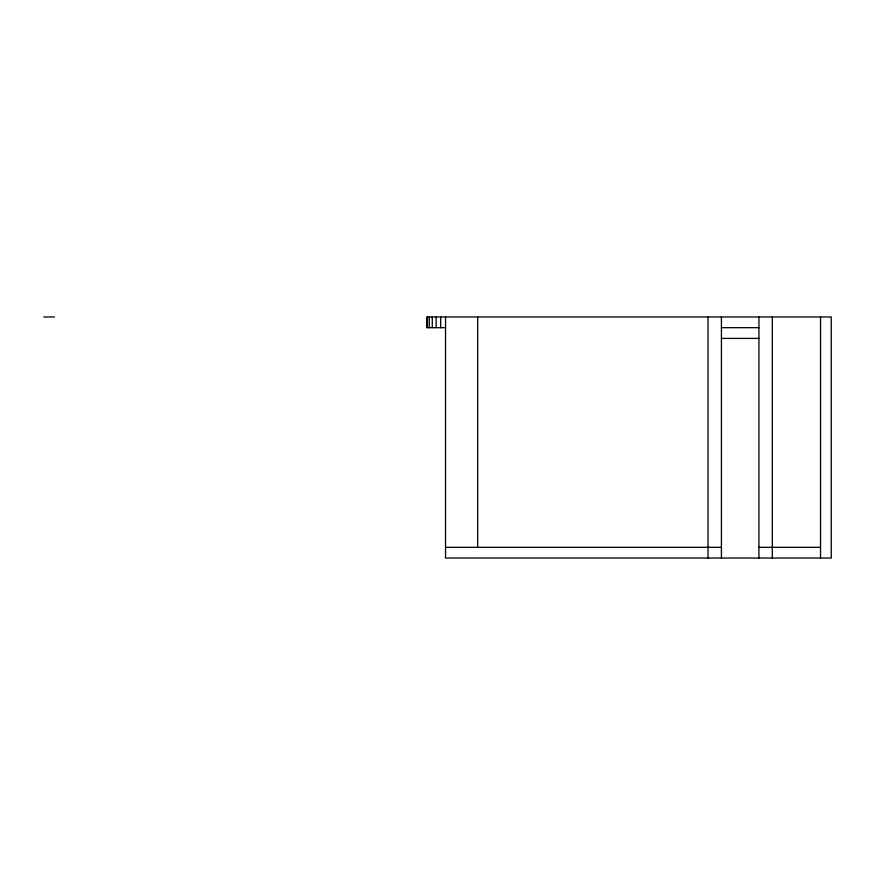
<?xml version="1.0" encoding="UTF-8"?>
<svg xmlns="http://www.w3.org/2000/svg" width="875" height="875" viewBox="0 0 875 875"><rect width="100%" height="100%" fill="white"/><g stroke="black" fill="none" stroke-linecap="round" stroke-linejoin="round"><path stroke-width="1.31" d="M43.75 316.969L54.469 316.969M445.539 327.677L426.781 327.677L426.781 316.969L831.25 316.969L831.25 558.031L445.539 558.031L445.539 316.969M721.427 327.677L758.931 327.677M721.427 338.395L758.931 338.395M445.539 547.323L721.427 547.323M758.931 547.323L820.531 547.323M820.531 316.969L820.531 558.031M772.319 316.969L772.319 558.031M758.931 316.969L758.931 558.031M721.427 316.969L721.427 558.031M708.039 316.969L708.039 558.031M477.673 316.969L477.673 547.323M440.683 316.969L440.683 327.677M436.166 316.969L436.166 327.677M432.283 316.969L432.283 327.677M429.297 316.969L429.297 327.677M427.427 316.969L427.427 327.677"/></g></svg>
